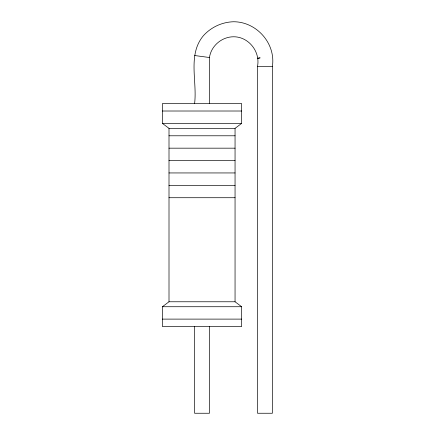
<?xml version="1.0" encoding="UTF-8"?>
<svg xmlns="http://www.w3.org/2000/svg" width="435" height="435" viewBox="0 0 435 435"><rect width="100%" height="100%" fill="white"/><g stroke="black" fill="none" stroke-linecap="round" stroke-linejoin="round"><path stroke-width="0.65" d="M194.597 103.579C197.37 81.274 187.425 54.718 203.411 35.692C211.133 27.144 221.975 22.12 233.492 21.75C256.628 21.696 275.948 43.5 272.386 66.501L272.386 413.25L257.52 413.25L257.52 66.343C260.462 51.678 248.592 36.605 233.492 36.774C221.796 36.844 211.095 45.882 209.458 57.523L209.458 103.579M235.052 128.352L241.659 123.399L241.659 103.579L162.402 103.579L162.402 123.399L169.003 128.352L235.052 128.352L235.052 301.77L241.659 306.724L241.659 326.544L162.402 326.544L162.402 306.724L169.003 301.77L235.052 301.77M257.786 58.491L260.141 57.844L257.694 58.149M162.402 111.012L241.659 111.012M162.402 123.399L241.659 123.399M169.003 135.785L235.052 135.785M169.003 148.172L235.052 148.172M169.003 160.558L235.052 160.558M169.003 172.945L235.052 172.945M169.003 185.332L235.052 185.332M169.003 197.718L235.052 197.718M162.402 306.724L241.659 306.724M162.402 319.111L241.659 319.111M257.52 66.343L272.386 66.501M194.597 55.517L209.458 57.523M209.458 326.544L209.458 413.25L194.597 413.25L194.597 326.544M169.003 128.352L169.003 301.77"/></g></svg>
